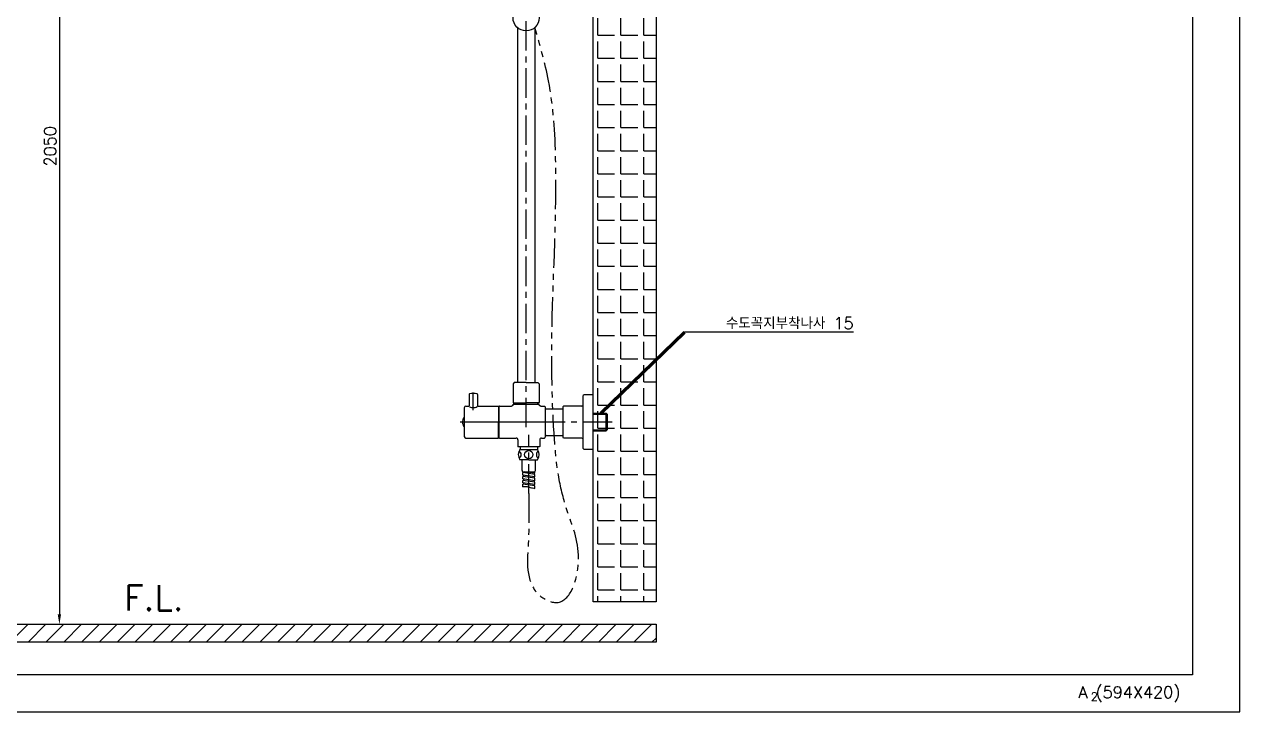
# Model space of a CAD drawing. Extents: x 1270 to 1864, y 1899 to 2319.
# Drawn here: x 1502.2 to 1863.9, y 1899.3 to 2103.7 of the extents above; entities that cross this region are included whole.
import ezdxf
from ezdxf.enums import TextEntityAlignment as Align

# ---------------------------------------------------------------- set-up
doc = ezdxf.new("R2010")
doc.units = 0
doc.header["$LTSCALE"] = 7
doc.header["$MEASUREMENT"] = 0
doc.linetypes.add('CENTER', pattern=[2, 1.25, -0.25, 0.25, -0.25])
doc.linetypes.add('PHANTOM', pattern=[2.5, 1.25, -0.25, 0.25, -0.25, 0.25, -0.25])
doc.layers.get('0').update_dxf_attribs({"color": 2, "linetype": 'CONTINUOUS'})
for name, color, linetype in [('CENTER', 1, 'CENTER'), ('CL', 1, 'CENTER'), ('D', 2, 'CONTINUOUS'), ('DIM', 2, 'CONTINUOUS'), ('DWG', 7, 'CONTINUOUS'), ('PH', 3, 'PHANTOM')]:
    doc.layers.add(name, color=color, linetype=linetype)
doc.styles.add('GHS', font='ROMANS', dxfattribs={"bigfont": 'GHS'})
doc.dimstyles.new('STANDARD$7', dxfattribs={"dimtxt": 3.5, "dimasz": 3, "dimexe": 1, "dimexo": 0.0625, "dimgap": 1, "dimtad": 1, "dimdec": 4, "dimzin": 0, "dimdsep": 46, "dimtxsty": 'GHS', "dimcen": 1, "dimclrt": 2, "dimadec": 0, "dimazin": 0, "dimtfac": 1, "dimtdec": 4, "dimtofl": 0, "dimtmove": 0, "dimatfit": 3, "dimfxl": 0, "dimtolj": 1, "dimtzin": 0, "dimarcsym": 0})

msp = doc.modelspace()

# ---------------------------------------------------------------- hatches: boundary and pattern name
at = {"layer": 'DIM'}
h = msp.add_hatch(dxfattribs=at)
h.set_pattern_fill('ANGLE', color=256, scale=25, style=0)
h.set_pattern_definition([(0, (-18.395, -10.12), (0, 6.875), [5, -1.875]), (90, (-18.395, -10.12), (-6.875, 4e-16), [5, -1.875])])
h.paths.add_polyline_path([(1671.53, 1931.98), (1690.19, 1931.98), (1690.19, 2270.78), (1671.53, 2270.78)])
h = msp.add_hatch(dxfattribs=at)
h.set_pattern_fill('ANSI31', color=256, scale=30, style=0)
h.set_pattern_definition([(45, (-56.523, 4.7875), (-2.6516504, 2.6516504), [])])
h.paths.add_polyline_path([(1690.19, 1919.96), (1690.19, 1925.3), (1383.8, 1925.3), (1383.8, 1919.96)])

# ---------------------------------------------------------------- linework, layer by layer
for p, q in [((1863.87, 1899.31), (1863.87, 2319.31)), ((1269.87, 1899.31), (1863.87, 1899.31))]:
    msp.add_line(p, q)
at = {"color": 4}
for p, q in [((1849.87, 2285.31), (1849.87, 1910.31)), ((1849.87, 1910.31), (1300.87, 1910.31))]:
    msp.add_line(p, q, dxfattribs=at)
at = {"color": 7, "linetype": 'Continuous'}
for p, q in [((1648.97, 2102.74), (1648.97, 1997.17)), ((1654.1, 2102.74), (1654.1, 1997.17)), ((1668.78, 1993.55), (1668.53, 1993.3)), ((1668.53, 1977.55), (1668.53, 1993.3)), ((1671.41, 1993.55), (1668.78, 1993.55)), ((1671.53, 1993.42), (1671.41, 1993.55)), ((1671.53, 1977.42), (1671.53, 1993.42)), ((1643.46, 1990.05), (1643.46, 1980.8)), ((1643.58, 1990.17), (1647.16, 1990.17)), ((1647.66, 1990.72), (1647.73, 1990.8)), ((1647.66, 1990.67), (1647.66, 1990.72)), ((1647.73, 1990.8), (1655.33, 1990.8)), ((1648.03, 1990.8), (1648.03, 1991.17)), ((1655.03, 1990.8), (1655.03, 1991.17)), ((1655.41, 1990.72), (1655.33, 1990.8)), ((1655.41, 1990.67), (1655.41, 1990.72)), ((1655.91, 1990.17), (1656.96, 1990.17)), ((1657.21, 1989.92), (1657.21, 1980.92)), ((1657.46, 1989.42), (1662.53, 1989.42)), ((1662.66, 1990.17), (1662.53, 1990.05)), ((1662.53, 1980.8), (1662.53, 1990.05)), ((1668.16, 1990.17), (1662.66, 1990.17)), ((1643.46, 1988.05), (1643.33, 1988.05)), ((1671.53, 1988.04), (1675.33, 1988.04)), ((1675.33, 1988.04), (1675.71, 1987.67)), ((1675.33, 1982.8), (1675.33, 1988.04)), ((1675.71, 1983.18), (1675.71, 1987.67)), ((1643.46, 1982.8), (1643.33, 1982.8)), ((1671.53, 1982.8), (1675.33, 1982.8)), ((1675.33, 1982.8), (1675.71, 1983.18)), ((1643.58, 1980.67), (1648.58, 1980.67)), ((1649.08, 1980.17), (1649.08, 1978.17)), ((1655.58, 1980.17), (1655.58, 1978.17)), ((1656.08, 1980.67), (1656.96, 1980.67)), ((1657.46, 1981.42), (1662.53, 1981.42)), ((1662.66, 1980.67), (1662.53, 1980.8)), ((1668.16, 1980.67), (1662.66, 1980.67)), ((1649.08, 1978.17), (1649.21, 1978.05)), ((1655.46, 1978.05), (1649.21, 1978.05)), ((1649.72, 1978.05), (1649.72, 1977.25)), ((1654.95, 1978.05), (1654.95, 1977.25)), ((1655.58, 1978.17), (1655.46, 1978.05)), ((1668.78, 1977.3), (1668.53, 1977.55)), ((1671.41, 1977.3), (1668.78, 1977.3)), ((1671.53, 1977.42), (1671.41, 1977.3))]:
    msp.add_line(p, q, dxfattribs=at)
at = {"ltscale": 0.5}
msp.add_lwpolyline([(1671.53, 2270.78), (1690.19, 2270.78), (1690.19, 1931.98), (1671.53, 1931.98)], close=True, dxfattribs=at)
at = {"color": 7, "linetype": 'Continuous'}
msp.add_circle((1651.53, 2105.64), 3.88, dxfattribs=at)
for centre, radius, start, end in [((1643.58, 1990.05), 0.125, 90, 180), ((1656.96, 1989.92), 0.25, 0, 90), ((1657.46, 1989.67), 0.25, 180.0001, 270), ((1668.16, 1990.55), 0.375, 270, 360), ((1643.58, 1980.8), 0.125, 180, 270), ((1648.58, 1980.17), 0.5, 359.9999, 90.0001), ((1656.08, 1980.17), 0.5, 89.9999, 180.0001), ((1656.96, 1980.92), 0.25, 270, 0), ((1657.46, 1981.17), 0.25, 90, 179.9999), ((1668.16, 1980.3), 0.375, 0, 90)]:
    msp.add_arc(centre, radius, start, end, dxfattribs=at)
for points in [[(1647.66, 1990.67), (1647.65, 1990.58), (1647.6, 1990.44), (1647.51, 1990.32), (1647.39, 1990.23), (1647.25, 1990.18), (1647.16, 1990.17)], [(1655.91, 1990.17), (1655.82, 1990.18), (1655.68, 1990.23), (1655.56, 1990.32), (1655.47, 1990.44), (1655.42, 1990.58), (1655.41, 1990.67)]]:
    msp.add_spline(points, degree=3, dxfattribs=at)
at = {"layer": 'CENTER'}
for p, q in [((1635.83, 1989), (1635.83, 1994.26)), ((1677.17, 1985.42), (1631.92, 1985.42)), ((1657.45, 1985.42), (1631.92, 1985.42)), ((1652.33, 1964.18), (1652.33, 1981.69))]:
    msp.add_line(p, q, dxfattribs=at)
at = {"layer": 'CL'}
msp.add_line((1651.53, 1983.89), (1651.53, 2266), dxfattribs=at)
at = {"layer": 'D'}
for p, q in [((1748.99, 2012.14), (1698.66, 2012.14)), ((1671.53, 1987.76), (1675.62, 1987.76)), ((1671.53, 1983.09), (1675.62, 1983.09))]:
    msp.add_line(p, q, dxfattribs=at)
at = {"layer": 'DIM'}
msp.add_line((1512.66, 2221.51), (1512.66, 1928.3), dxfattribs=at)
msp.add_lwpolyline([(1383.8, 1925.3), (1690.19, 1925.3), (1690.19, 1919.96), (1383.8, 1919.96)], close=True, dxfattribs=at)
msp.add_solid([(1512.16, 1928.3), (1513.16, 1928.3), (1512.66, 1925.3)], dxfattribs=at)
at = {"layer": 'DWG'}
for p, q in [((1648.03, 1997.17), (1647.66, 1996.8)), ((1647.66, 1996.8), (1647.66, 1991.25)), ((1651.53, 1997.17), (1648.03, 1997.17)), ((1651.53, 1997.17), (1655.04, 1997.17)), ((1655.04, 1997.17), (1655.41, 1996.8)), ((1655.41, 1996.8), (1655.41, 1991.25)), ((1634.58, 1993.67), (1634.58, 1990.3)), ((1637.08, 1993.67), (1637.08, 1990.3)), ((1633.63, 1990.17), (1634.46, 1990.17)), ((1637.21, 1990.17), (1643.33, 1990.17)), ((1643.33, 1990.17), (1643.33, 1985.42)), ((1647.66, 1991.25), (1647.73, 1991.17)), ((1647.73, 1991.17), (1651.53, 1991.17)), ((1655.34, 1991.17), (1651.53, 1991.17)), ((1655.41, 1991.25), (1655.34, 1991.17)), ((1632.95, 1986.67), (1633.08, 1986.67)), ((1633.08, 1986.67), (1633.08, 1986.42)), ((1632.95, 1984.17), (1633.08, 1984.17)), ((1633.08, 1984.17), (1633.08, 1984.42)), ((1643.33, 1980.67), (1643.33, 1985.42)), ((1633.63, 1980.67), (1643.33, 1980.67)), ((1649.71, 1977.25), (1654.96, 1977.25)), ((1652.33, 1974.25), (1649.71, 1974.25)), ((1650.35, 1971), (1650.35, 1974.25)), ((1652.33, 1974.25), (1654.96, 1974.25)), ((1654.32, 1971), (1654.32, 1974.25)), ((1650.52, 1970.67), (1650.77, 1970.67)), ((1650.52, 1969.64), (1650.52, 1970.4)), ((1654.15, 1969.89), (1650.52, 1970.4)), ((1654.15, 1969.13), (1650.52, 1969.64)), ((1650.52, 1968.51), (1650.52, 1969.27)), ((1654.15, 1968.76), (1650.52, 1969.27)), ((1654.15, 1968), (1650.52, 1968.51)), ((1650.52, 1967.35), (1650.52, 1968.11)), ((1654.15, 1967.6), (1650.52, 1968.11)), ((1650.77, 1970.67), (1650.77, 1970.36)), ((1650.77, 1970.67), (1654.15, 1970.67)), ((1650.77, 1969.6), (1650.77, 1969.23)), ((1650.77, 1968.48), (1650.77, 1968.07)), ((1654.15, 1970.26), (1651.18, 1970.67)), ((1653.9, 1970.29), (1653.9, 1969.92)), ((1653.9, 1969.16), (1653.9, 1968.79)), ((1653.9, 1968.04), (1653.9, 1967.63)), ((1654.15, 1970.26), (1654.15, 1970.67)), ((1654.15, 1969.13), (1654.15, 1969.89)), ((1654.15, 1969.13), (1654.15, 1969.55)), ((1654.15, 1968), (1654.15, 1968.76)), ((1654.15, 1966.84), (1654.15, 1967.6)), ((1654.15, 1966.84), (1650.52, 1967.35)), ((1650.52, 1966.19), (1650.52, 1966.98)), ((1654.15, 1966.47), (1650.52, 1966.98)), ((1650.77, 1967.31), (1650.77, 1966.94)), ((1653.9, 1966.87), (1653.9, 1966.5)), ((1654.15, 1966.84), (1654.15, 1967.26)), ((1654.15, 1965.71), (1654.15, 1966.47))]:
    msp.add_line(p, q, dxfattribs=at)
msp.add_circle((1652.33, 1975.75), 1.25, dxfattribs=at)
for centre, radius, start, end in [((1634.71, 1993.67), 0.125, 103.3424, 180), ((1635.83, 1988.92), 5, 76.6576, 103.3424), ((1636.96, 1993.67), 0.125, 0, 76.6576), ((1833.08, 1985.41), 200, 178.7757, 179.9964), ((1633.63, 1989.67), 0.5, 90, 178.7757), ((1634.46, 1990.3), 0.125, 270, 0), ((1637.21, 1990.3), 0.125, 180, 270), ((1634.85, 1985.42), 2.27, 146.6015, 180), ((1634.85, 1985.42), 2.27, 180, 213.3985), ((1833.08, 1985.44), 200, 180.0036, 181.2243), ((1633.63, 1981.17), 0.5, 181.2243, 270), ((1651.71, 1975.75), 2.5, 143.1301, 216.8699), ((1648.83, 1975.75), 1.25, 299.7946, 60.2054), ((1655.83, 1975.75), 1.25, 119.9406, 240.0594), ((1652.96, 1975.75), 2.5, 323.1301, 36.8699), ((1650.72, 1970.99), 0.375, 178.2676, 237.8), ((1653.95, 1970.99), 0.375, 302.2, 1.7324)]:
    msp.add_arc(centre, radius, start, end, dxfattribs=at)
for points in [[(1634.65, 1990.01), (1635.83, 1989.72), (1637, 1990.02)], [(1650.52, 1966.19), (1651.85, 1966.27), (1652.77, 1966.02), (1654.15, 1965.71)]]:
    msp.add_spline(points, degree=3, dxfattribs=at)
at = {"layer": 'PH'}
msp.add_spline([(1652.33, 1964.18), (1652.21, 1950.2), (1655.32, 1934.11), (1660.7, 1931.78), (1667.12, 1943.8), (1663.96, 1958.49), (1661.39, 1968.31), (1660.01, 1980.05), (1659.27, 2013.82), (1660.33, 2063.58), (1658.2, 2086.95), (1654.17, 2102.8)], degree=3, dxfattribs=at)

# ---------------------------------------------------------------- texts
at = {"ltscale": 0.5, "style": 'GHS'}
msp.add_text('F.L.', height=7.5, dxfattribs=at).set_placement((1531.93, 1929.43))
at = {"color": 7, "style": 'GHS'}
for s, height, p in [('A (594X420)', 3.5, (1815.89, 1903.34)), ('2', 2.5, (1819.54, 1902.51))]:
    msp.add_text(s, height=height, dxfattribs=at).set_placement(p)
at = {"layer": 'D', "style": 'GHS'}
msp.add_text('수도꼭지부착나사 15', height=3.5, dxfattribs=at).set_placement((1749.01, 2013.09), align=Align.RIGHT)
at = {"layer": 'DIM', "insert": (1509.91, 2067.45), "char_height": 3.5, "attachment_point": 5, "rotation": 90, "style": 'GHS'}
msp.add_mtext('\\A1;2050', dxfattribs=at)

# ---------------------------------------------------------------- leaders
at = {"layer": 'DIM'}
msp.add_leader([(1673.74, 1988.04), (1698.66, 2012.14)], dimstyle='STANDARD$7', override={"dimexe": 2, "dimexo": 1, "dimtad": 0, "dimcen": 0, "dimclrd": 256, "dimclre": 256, "dimclrt": 256, "dimadec": 4, "dimtfac": 0.5, "dimtix": 1, "dimtofl": 1, "dimtmove": 2, "dimlwd": 65535, "dimlwe": 65535}, dxfattribs=at)

doc.saveas('drawing.dxf')
